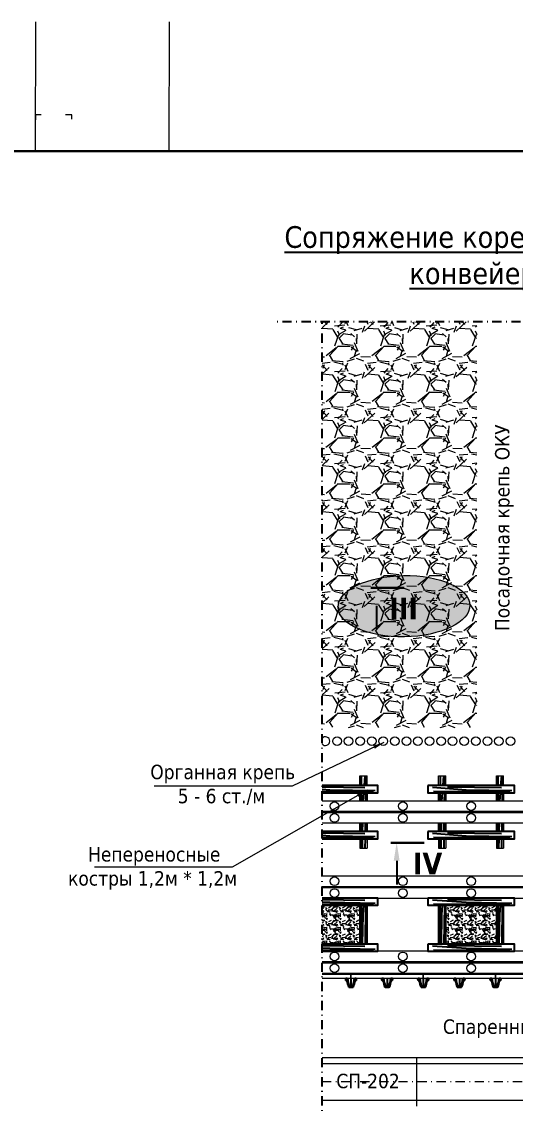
# Model space of a CAD drawing. Header units: millimetres. Extents: x 1757 to 4342, y -1901 to 53.
# Drawn here: x 3989.2 to 4057.5, y -407.1 to -256.9 of the extents above; entities that cross this region are included whole.
import ezdxf
from ezdxf import colors
from ezdxf.entities.mleader import LeaderData, LeaderLine
from ezdxf.math import Vec2, Vec3

# ---------------------------------------------------------------- set-up
doc = ezdxf.new("R2010")
doc.units = ezdxf.units.MM
doc.header["$LTSCALE"] = 0.1
doc.linetypes.add('ACAD_ISO04W100', pattern=[30, 24, -3, 0, -3])
doc.linetypes.add('DASHDOT', pattern=[25.4, 12.7, -6.35, 0, -6.35])
doc.styles.get("Standard").update_dxf_attribs({"font": 'txt.shx'})
doc.styles.add('стиль', font='TAHOMA.TTF')
doc.dimstyles.new('Копия DIN', dxfattribs={"dimtxt": 2, "dimasz": 2.5, "dimexe": 0.5, "dimexo": 0.625, "dimtad": 0, "dimdec": 0, "dimlfac": 100, "dimzin": 4, "dimdsep": 46, "dimtxsty": 'стиль', "dimcen": 2.5, "dimclre": 256, "dimclrt": 256, "dimadec": 0, "dimazin": 2, "dimtfac": 1, "dimtdec": 0, "dimtmove": 0, "dimatfit": 3, "dimfxl": 1.25, "dimtvp": 1, "dimtolj": 1, "dimtzin": 0, "dimlwd": 0, "dimarcsym": 0})

msp = doc.modelspace()

# ---------------------------------------------------------------- hatches: boundary and pattern name
at = {"lineweight": 0}
h = msp.add_hatch(dxfattribs=at)
h.set_pattern_fill('GRAVEL', scale=0.25, style=0)
h.set_pattern_definition([(228.0128, (585.6841, 565.1948), (-50.800043165, -57.150070224), [0.854302, -84.57625]), (184.9697, (585.11258, 564.55982), (76.200123265, 6.349955188), [1.466012, -145.135]), (132.5104, (583.6521, 564.4328), (63.499953796, -69.85006823), [1.033705, -102.33675]), (267.2737, (581.17558, 562.84532), (6.349972427, 126.999959133), [1.335012, -132.166]), (292.8337, (581.11208, 561.51182), (-31.75009014, 76.200043325), [1.309085, -129.5995]), (357.2737, (581.62008, 560.30532), (-126.999959133, 6.349972427), [1.335012, -132.166]), (37.6942, (582.95358, 560.24182), (-82.550052153, -63.499943392), [1.765485, -174.78275]), (72.2553, (584.35058, 561.32132), (44.450088914, 139.700040515), [1.6668, -165.01325]), (121.4296, (584.85858, 562.90882), (-50.800013088, 82.5499029), [1.339533, -132.61375]), (175.2364, (584.1601, 564.0518), (69.84994513, -6.34994041), [1.529283, -74.93475]), (222.3974, (582.63608, 564.17882), (-76.200002293, -69.849909127), [1.977695, -195.792]), (138.8141, (587.4621, 562.7818), (-44.44997169, 38.09994139), [0.675013, -66.8265]), (171.4692, (586.95408, 563.22632), (82.54987399, -12.700032), [1.284205, -127.1365]), (225, (585.684, 563.417), (-1e-15, -6.3499957), [0.898023, -8.082225]), (203.1986, (585.2396, 564.1788), (31.75010706, 12.70005569), [0.483602, -47.8765]), (291.8014, (584.7951, 563.9883), (-6.35000445, 19.05001227), [0.683915, -33.512]), (30.9638, (585.0491, 563.3533), (19.0499799, 12.7000099), [1.1108, -35.91575]), (161.5651, (586.0016, 563.9248), (12.7000058, -6.3499906), [0.803218, -19.27725]), (16.3895, (581.1121, 563.98832), (63.500035035, 19.049960375), [1.12522, -111.397]), (70.3462, (582.1916, 564.3058), (-25.39992922, -69.84990122), [0.943998, -93.4555]), (293.1986, (586.0016, 565.1948), (-12.70005569, 31.75010706), [0.9672, -47.393]), (343.6105, (586.3826, 564.30582), (-63.500035035, 19.049960375), [1.12522, -111.397]), (339.444, (581.1121, 560.0513), (-31.75003941, 12.69998459), [1.085087, -53.16925]), (294.7751, (582.1281, 559.6703), (-31.74992601, 69.849967565), [0.90918, -90.009]), (66.8014, (586.0651, 558.8448), (12.70005569, 31.75010706), [0.9672, -47.393]), (17.354, (586.4461, 559.73382), (-82.550004455, -25.39996169), [1.064458, -105.381]), (69.444, (582.9536, 558.8448), (-12.69998459, -31.75003941), [0.542545, -53.712]), (101.3099, (585.6841, 558.8448), (-6.34996866, 25.39991865), [0.323788, -32.055]), (165.9638, (585.6206, 559.1623), (19.0500134, -6.349989), [1.309085, -24.872625]), (186.009, (584.35058, 559.47982), (63.49990636, 6.34998517), [1.213167, -120.1035]), (303.6901, (585.049, 562.7818), (-6.3500022, 12.69998775), [0.91581, -21.97945]), (353.1572, (585.55708, 562.01982), (107.950044642, -12.70005688), [1.598893, -158.29]), (60.9454, (587.1446, 561.8293), (-25.39994091, -44.44989403), [0.65377, -64.7235]), (90, (587.462, 562.401), (-6.35, 6.35), [0.381, -5.969]), (120.2564, (584.2236, 559.6703), (25.39994617, -44.44997758), [0.882167, -87.33475]), (48.0128, (583.7791, 560.4323), (50.800043165, 57.150070224), [1.708608, -83.722]), (0, (584.922, 561.7023), (6.35, 6.35), [1.651, -4.699]), (325.3048, (586.5731, 561.7023), (-63.499889977, 44.450004226), [1.004025, -99.39825]), (254.0546, (587.3986, 561.1308), (-6.3500162, -25.4000605), [0.924573, -45.30425]), (207.646, (587.14458, 560.24182), (-120.649957623, -63.500039937), [1.505362, -149.03125]), (175.4261, (585.81108, 559.54332), (-82.550019012, 6.349969278), [1.592572, -157.6645]), (175.4261, (585.81108, 559.54332), (-82.550019012, 6.349969278), [1.592572, -157.6645])])
h.paths.add_polyline_path([(4030.802, -354.655), (4030.802, -298.484), (4052.2, -298.484), (4052.2, -354.655)])
at = {"linetype": 'ByBlock', "lineweight": 15, "true_color": 0xffffff}
h = msp.add_hatch(color=7, dxfattribs=at)
edge = h.paths.add_edge_path()
edge.add_ellipse((4042.126, -337.847), major_axis=(9.12, 0.143), ratio=0.4650035, start_angle=0, end_angle=360)
at = {"lineweight": 15}
h = msp.add_hatch(dxfattribs=at)
h.set_pattern_fill('GRAVEL', scale=0.075, style=0)
h.set_pattern_definition([(228.0128, (544.68368, 560.74982), (-15.2400129494, -17.145021067), [0.25629075, -25.372875]), (184.9697, (544.51223, 560.55932), (22.8600369796, 1.9049865565), [0.43980375, -43.5405]), (132.5104, (544.07408, 560.52122), (19.0499861387, -20.9550204693), [0.3101115, -30.701025]), (267.2737, (543.33113, 560.04497), (1.9049917281, 38.09998774), [0.40050375, -39.6498]), (292.8337, (543.31208, 559.64492), (-9.5250270416, 22.8600129975), [0.3927255, -38.87985]), (357.2737, (543.46448, 559.28297), (-38.09998774, 1.9049917281), [0.40050375, -39.6498]), (37.6942, (543.86453, 559.26392), (-24.7650156459, -19.0499830177), [0.5296455, -52.434825]), (72.2553, (544.28363, 559.58777), (13.3350266741, 41.9100121545), [0.50004, -49.503975]), (121.4296, (544.43603, 560.06402), (-15.2400039264, 24.76497087), [0.40185975, -39.784125]), (175.2364, (544.22648, 560.40692), (20.95498354, -1.904982122), [0.45878475, -22.480425]), (222.3974, (543.76928, 560.44502), (-22.8600006879, -20.954972738), [0.5933085, -58.7376]), (138.8141, (545.21708, 560.02592), (-13.334991506, 11.429982418), [0.20250375, -20.04795]), (171.4692, (545.06468, 560.15927), (24.7649621967, -3.8100096), [0.3852615, -38.14095]), (225, (544.6837, 560.2164), (-4e-16, -1.9049987), [0.2694067, -2.4246675]), (203.1986, (544.55033, 560.44502), (9.52503212, 3.810016706), [0.14508075, -14.36295]), (291.8014, (544.417, 560.38787), (-1.905001336, 5.71500368), [0.2051745, -10.0536]), (30.9638, (544.49318, 560.19737), (5.714993966, 3.81000297), [0.33324, -10.774725]), (161.5651, (544.77893, 560.3688), (3.81000174, -1.90499717), [0.2409652, -5.783175]), (16.3895, (543.31208, 560.38787), (19.0500105105, 5.7149881125), [0.337566, -33.4191]), (70.3462, (543.63593, 560.48312), (-7.6199787665, -20.9549703664), [0.28319925, -28.03665]), (293.1986, (544.77893, 560.74982), (-3.810016706, 9.52503212), [0.29016, -14.2179]), (343.6105, (544.89323, 560.48312), (-19.0500105105, 5.7149881125), [0.337566, -33.4191]), (339.444, (543.31208, 559.20677), (-9.525011823, 3.809995377), [0.32552625, -15.950775]), (294.7751, (543.61688, 559.09247), (-9.5249778027, 20.9549902696), [0.272754, -27.0027]), (66.8014, (544.79798, 558.84482), (3.810016706, 9.52503212), [0.29016, -14.2179]), (17.354, (544.91228, 559.11152), (-24.7650013364, -7.6199885067), [0.31933725, -31.6143]), (69.444, (543.86453, 558.84482), (-3.809995377, -9.525011823), [0.1627635, -16.1136]), (101.3099, (544.6837, 558.84482), (-1.904990597, 7.619975596), [0.0971362, -9.6165]), (165.9638, (544.66463, 558.94007), (5.715004016, -1.904996703), [0.3927255, -7.4617875]), (186.009, (544.28363, 559.03532), (19.0499719083, 1.9049955514), [0.36395025, -36.03105]), (303.6901, (544.4932, 560.0259), (-1.90500065, 3.809996324), [0.274743, -6.593835]), (353.1572, (544.64558, 559.79732), (32.3850133925, -3.8100170637), [0.47966775, -47.487]), (60.9454, (545.12183, 559.74017), (-7.619982274, -13.334968208), [0.196131, -19.41705]), (90, (545.217, 559.9116), (-1.905, 1.905), [0.1143, -1.7907]), (120.2564, (544.24553, 559.09247), (7.61998385, -13.3349932744), [0.26465025, -26.200425]), (48.0128, (544.11218, 559.32107), (15.2400129494, 17.145021067), [0.51258225, -25.1166]), (0, (544.455, 559.702), (1.905, 1.905), [0.4953, -1.4097]), (325.3048, (544.95038, 559.70207), (-19.0499669932, 13.335001268), [0.3012075, -29.819475]), (254.0546, (545.19803, 559.53062), (-1.90500486, -7.620018152), [0.27737175, -13.591275]), (207.646, (545.12183, 559.26392), (-36.1949872868, -19.050011981), [0.45160875, -44.709375]), (175.4261, (544.72178, 559.05437), (-24.7650057036, 1.9049907834), [0.47777175, -47.29935]), (175.4261, (544.72178, 559.05437), (-24.7650057036, 1.9049907834), [0.47777175, -47.29935])])
h.paths.add_polyline_path([(4030.802, -379.258), (4030.802, -384.628), (4036.019, -384.628), (4036.019, -379.258)])
h = msp.add_hatch(dxfattribs=at)
h.set_pattern_fill('GRAVEL', scale=0.075, style=0)
h.set_pattern_definition([(228.0128, (582.48368, 560.74982), (-15.2400129494, -17.145021067), [0.2562908, -25.372875]), (184.9697, (582.31223, 560.55932), (22.8600369796, 1.9049865565), [0.43980375, -43.5405]), (132.5104, (581.87408, 560.52122), (19.0499861387, -20.9550204693), [0.3101115, -30.701025]), (267.2737, (581.13113, 560.04497), (1.9049917281, 38.09998774), [0.40050375, -39.6498]), (292.8337, (581.11208, 559.64492), (-9.5250270416, 22.8600129975), [0.3927255, -38.87985]), (357.2737, (581.26448, 559.28297), (-38.09998774, 1.9049917281), [0.40050375, -39.6498]), (37.6942, (581.66453, 559.26392), (-24.7650156459, -19.0499830177), [0.5296455, -52.434825]), (72.2553, (582.08363, 559.58777), (13.3350266741, 41.9100121545), [0.50004, -49.503975]), (121.4296, (582.23603, 560.06402), (-15.2400039264, 24.76497087), [0.40185975, -39.784125]), (175.2364, (582.02648, 560.40692), (20.95498354, -1.904982122), [0.4587847, -22.480425]), (222.3974, (581.56928, 560.44502), (-22.8600006879, -20.954972738), [0.5933085, -58.7376]), (138.8141, (583.01708, 560.02592), (-13.334991506, 11.429982418), [0.2025038, -20.04795]), (171.4692, (582.86468, 560.15927), (24.7649621967, -3.8100096), [0.3852615, -38.14095]), (225, (582.4837, 560.2164), (-4e-16, -1.9049987), [0.2694067, -2.4246675]), (203.1986, (582.35033, 560.44502), (9.52503212, 3.810016706), [0.1450808, -14.36295]), (291.8014, (582.217, 560.38787), (-1.905001336, 5.71500368), [0.2051745, -10.0536]), (30.9638, (582.29318, 560.19737), (5.714993966, 3.81000297), [0.33324, -10.774725]), (161.5651, (582.57893, 560.3688), (3.81000174, -1.90499717), [0.2409652, -5.783175]), (16.3895, (581.11208, 560.38787), (19.0500105105, 5.7149881125), [0.337566, -33.4191]), (70.3462, (581.43593, 560.48312), (-7.6199787665, -20.9549703664), [0.2831993, -28.03665]), (293.1986, (582.57893, 560.74982), (-3.810016706, 9.52503212), [0.29016, -14.2179]), (343.6105, (582.69323, 560.48312), (-19.0500105105, 5.7149881125), [0.337566, -33.4191]), (339.444, (581.11208, 559.20677), (-9.525011823, 3.809995377), [0.3255263, -15.950775]), (294.7751, (581.41688, 559.09247), (-9.5249778027, 20.9549902696), [0.272754, -27.0027]), (66.8014, (582.59798, 558.84482), (3.810016706, 9.52503212), [0.29016, -14.2179]), (17.354, (582.71228, 559.11152), (-24.7650013364, -7.6199885067), [0.31933725, -31.6143]), (69.444, (581.66453, 558.84482), (-3.809995377, -9.525011823), [0.1627635, -16.1136]), (101.3099, (582.4837, 558.84482), (-1.904990597, 7.619975596), [0.0971362, -9.6165]), (165.9638, (582.46463, 558.94007), (5.715004016, -1.904996703), [0.3927255, -7.4617875]), (186.009, (582.08363, 559.03532), (19.0499719083, 1.9049955514), [0.36395025, -36.03105]), (303.6901, (582.2932, 560.0259), (-1.90500065, 3.809996324), [0.274743, -6.593835]), (353.1572, (582.44558, 559.79732), (32.3850133925, -3.8100170637), [0.47966775, -47.487]), (60.9454, (582.92183, 559.74017), (-7.619982274, -13.334968208), [0.196131, -19.41705]), (90, (583.017, 559.9116), (-1.905, 1.905), [0.1143, -1.7907]), (120.2564, (582.04553, 559.09247), (7.61998385, -13.3349932744), [0.2646502, -26.200425]), (48.0128, (581.91218, 559.32107), (15.2400129494, 17.145021067), [0.5125823, -25.1166]), (0, (582.255, 559.702), (1.905, 1.905), [0.4953, -1.4097]), (325.3048, (582.75038, 559.70207), (-19.0499669932, 13.335001268), [0.3012075, -29.819475]), (254.0546, (582.99803, 559.53062), (-1.90500486, -7.620018152), [0.2773717, -13.591275]), (207.646, (582.92183, 559.26392), (-36.1949872868, -19.050011981), [0.45160875, -44.709375]), (175.4261, (582.52178, 559.05437), (-24.7650057036, 1.9049907834), [0.47777175, -47.29935]), (175.4261, (582.52178, 559.05437), (-24.7650057036, 1.9049907834), [0.47777175, -47.29935])])
h.paths.add_polyline_path([(4047.919, -384.628), (4054.919, -384.628), (4054.919, -379.258), (4047.919, -379.258)])

# ---------------------------------------------------------------- linework, layer by layer
at = {"color": 7, "linetype": 'ByBlock', "lineweight": 15}
for p, q in [((3991.143, -274.836), (3991.187, -256.919)), ((4009.635, -274.836), (4009.678, -256.919))]:
    msp.add_line(p, q, dxfattribs=at)
at = {"color": 2, "linetype": 'ByBlock', "lineweight": 0}
for p, q in [((3991.143, -269.836), (3991.143, -270.499)), ((3991.916, -269.836), (3991.143, -269.836)), ((3996.16, -269.836), (3995.31, -269.836)), ((3996.16, -270.396), (3996.16, -269.836))]:
    msp.add_line(p, q, dxfattribs=at)
at = {"color": 7, "linetype": 'ByBlock', "lineweight": 30}
for p, q in [((4009.635, -274.836), (3719.16, -274.836)), ((4281.618, -274.836), (3991.143, -274.836))]:
    msp.add_line(p, q, dxfattribs=at)
at = {"color": 7, "linetype": 'DASHDOT'}
for p, q in [((4126.906, -298.484), (4024.491, -298.484)), ((4030.802, -441.29), (4030.802, -298.484))]:
    msp.add_line(p, q, dxfattribs=at)
at = {"color": 0, "linetype": 'Continuous', "lineweight": 30}
for p, q in [((4042.138, -335.289), (4037.526, -335.289)), ((4044.915, -370.59), (4040.303, -370.59))]:
    msp.add_line(p, q, dxfattribs=at)
at = {"color": 7, "lineweight": 15}
for p, q in [((4036.019, -361.347), (4037.019, -361.347)), ((4036.019, -362.662), (4036.019, -361.347)), ((4037.019, -362.662), (4037.019, -361.347)), ((4046.919, -361.347), (4047.919, -361.347)), ((4046.919, -362.662), (4046.919, -361.347)), ((4047.919, -362.662), (4047.919, -361.347)), ((4054.919, -361.347), (4055.919, -361.347)), ((4054.919, -362.662), (4054.919, -361.347)), ((4055.919, -362.662), (4055.919, -361.347)), ((4077.732, -364.836), (4030.802, -364.836)), ((4030.802, -366.236), (4077.732, -366.236)), ((4068.714, -366.461), (4030.802, -366.461)), ((4030.802, -367.861), (4068.714, -367.861)), ((4036.019, -370.032), (4036.019, -371.347)), ((4037.019, -370.032), (4037.019, -371.347)), ((4046.919, -370.032), (4046.919, -371.347)), ((4047.919, -370.032), (4047.919, -371.347)), ((4054.919, -370.032), (4054.919, -371.347)), ((4055.919, -370.032), (4055.919, -371.347)), ((4036.019, -371.347), (4037.019, -371.347)), ((4046.919, -371.347), (4047.919, -371.347)), ((4054.919, -371.347), (4055.919, -371.347)), ((4047.732, -375.232), (4030.802, -375.232)), ((4077.732, -375.232), (4047.732, -375.232)), ((4030.802, -376.632), (4047.732, -376.632)), ((4038.714, -376.858), (4030.802, -376.858)), ((4068.714, -376.858), (4038.714, -376.858)), ((4047.732, -376.632), (4077.732, -376.632)), ((4030.802, -378.258), (4038.714, -378.258)), ((4038.714, -378.258), (4068.714, -378.258)), ((4047.732, -385.628), (4030.802, -385.628)), ((4077.732, -385.628), (4047.732, -385.628)), ((4030.802, -387.028), (4047.732, -387.028)), ((4038.714, -387.253), (4030.802, -387.253)), ((4068.714, -387.253), (4038.714, -387.253)), ((4047.732, -387.028), (4077.732, -387.028)), ((4030.802, -388.653), (4038.714, -388.653)), ((4038.714, -388.653), (4068.714, -388.653))]:
    msp.add_line(p, q, dxfattribs=at)
at = {"color": 7, "lineweight": 30}
for p, q in [((4034.061, -389.448), (4034.088, -389.629)), ((4034.121, -389.381), (4034.249, -389.381)), ((4034.137, -389.671), (4034.233, -389.671)), ((4035.348, -389.381), (4035.476, -389.381)), ((4035.364, -389.671), (4035.459, -389.671)), ((4035.536, -389.448), (4035.509, -389.629)), ((4039.061, -389.448), (4039.088, -389.629)), ((4039.121, -389.381), (4039.249, -389.381)), ((4039.137, -389.671), (4039.233, -389.671)), ((4040.348, -389.381), (4040.476, -389.381)), ((4040.364, -389.671), (4040.459, -389.671)), ((4040.536, -389.448), (4040.509, -389.629)), ((4044.061, -389.448), (4044.088, -389.629)), ((4044.121, -389.381), (4044.249, -389.381)), ((4044.137, -389.671), (4044.233, -389.671)), ((4045.348, -389.381), (4045.476, -389.381)), ((4045.364, -389.671), (4045.459, -389.671)), ((4045.536, -389.448), (4045.509, -389.629)), ((4049.061, -389.448), (4049.088, -389.629)), ((4049.121, -389.381), (4049.249, -389.381)), ((4049.137, -389.671), (4049.233, -389.671)), ((4050.348, -389.381), (4050.476, -389.381)), ((4050.364, -389.671), (4050.459, -389.671)), ((4050.536, -389.448), (4050.509, -389.629)), ((4054.061, -389.448), (4054.088, -389.629)), ((4054.121, -389.381), (4054.249, -389.381)), ((4054.137, -389.671), (4054.233, -389.671)), ((4055.348, -389.381), (4055.476, -389.381)), ((4055.364, -389.671), (4055.459, -389.671)), ((4055.536, -389.448), (4055.509, -389.629)), ((4034.547, -390.611), (4035.05, -390.611)), ((4034.62, -390.481), (4034.977, -390.481)), ((4039.547, -390.611), (4040.05, -390.611)), ((4039.62, -390.481), (4039.977, -390.481)), ((4044.547, -390.611), (4045.05, -390.611)), ((4044.62, -390.481), (4044.977, -390.481)), ((4049.547, -390.611), (4050.05, -390.611)), ((4049.62, -390.481), (4049.977, -390.481)), ((4054.547, -390.611), (4055.05, -390.611)), ((4054.62, -390.481), (4054.977, -390.481))]:
    msp.add_line(p, q, dxfattribs=at)
at = {"color": 7, "linetype": 'ACAD_ISO04W100'}
for p, q in [((4034.798, -389.349), (4034.798, -390.644)), ((4039.798, -389.349), (4039.798, -390.644)), ((4044.798, -389.349), (4044.798, -390.644)), ((4049.798, -389.349), (4049.798, -390.644)), ((4054.798, -389.349), (4054.798, -390.644))]:
    msp.add_line(p, q, dxfattribs=at)
at = {"linetype": 'Continuous', "lineweight": 13}
for p, q in [((4030.802, -400.348, 1.066), (4084.105, -400.348, 1.066)), ((4030.802, -401.175, 1.066), (4084.105, -401.175, 1.066)), ((4030.802, -406.222, 1.066), (4084.105, -406.222, 1.066))]:
    msp.add_line(p, q, dxfattribs=at)
at = {"color": 7, "linetype": 'Continuous', "lineweight": 13}
msp.add_line((4043.865, -400.376), (4043.865, -407.072), dxfattribs=at)
at = {"linetype": 'DASHDOT', "lineweight": 13}
msp.add_line((4030.802, -403.639, 1.066), (4168.734, -403.639, 1.066), dxfattribs=at)
at = {"color": 7}
for points in [[(4036.223, -361.347), (4036.218, -362.662)], [(4036.703, -361.347), (4036.605, -362.662)], [(4036.845, -361.347), (4036.829, -362.662)], [(4047.123, -361.347), (4047.118, -362.662)], [(4047.603, -361.347), (4047.505, -362.662)], [(4047.745, -361.347), (4047.729, -362.662)], [(4055.123, -361.347), (4055.118, -362.662)], [(4055.603, -361.347), (4055.505, -362.662)], [(4055.745, -361.347), (4055.729, -362.662)], [(4030.802, -363.662), (4038.519, -363.662), (4038.519, -362.662), (4030.802, -362.662)], [(4030.802, -362.867), (4036.731, -362.938)], [(4030.802, -363.17), (4031.851, -363.248), (4038.151, -363.351)], [(4045.419, -362.662), (4045.419, -363.662), (4057.419, -363.662), (4057.419, -362.662), (4045.419, -362.662)], [(4046.091, -362.9), (4050.751, -363.248), (4057.051, -363.351)], [(4048.157, -362.848), (4055.631, -362.938)], [(4030.802, -363.467), (4037.906, -363.493)], [(4036.019, -363.662), (4036.019, -364.836)], [(4036.214, -363.662), (4036.21, -364.836)], [(4036.53, -363.662), (4036.442, -364.836)], [(4036.817, -363.662), (4036.803, -364.836)], [(4037.019, -364.836), (4037.019, -363.662)], [(4046.207, -363.454), (4056.806, -363.493)], [(4046.919, -363.662), (4046.919, -364.836)], [(4047.114, -363.662), (4047.11, -364.836)], [(4047.43, -363.662), (4047.342, -364.836)], [(4047.717, -363.662), (4047.703, -364.836)], [(4047.919, -364.836), (4047.919, -363.662)], [(4054.919, -363.662), (4054.919, -364.836)], [(4055.114, -363.662), (4055.11, -364.836)], [(4055.43, -363.662), (4055.342, -364.836)], [(4055.717, -363.662), (4055.703, -364.836)], [(4055.919, -364.836), (4055.919, -363.662)], [(4036.019, -366.236), (4036.019, -366.461)], [(4036.205, -366.236), (4036.204, -366.461)], [(4036.412, -366.236), (4036.408, -366.461)], [(4036.786, -366.236), (4036.783, -366.461)], [(4037.019, -366.461), (4037.019, -366.236)], [(4046.919, -366.236), (4046.919, -366.461)], [(4047.105, -366.236), (4047.104, -366.461)], [(4047.312, -366.236), (4047.308, -366.461)], [(4047.686, -366.236), (4047.683, -366.461)], [(4047.919, -366.461), (4047.919, -366.236)], [(4054.919, -366.236), (4054.919, -366.461)], [(4055.105, -366.236), (4055.104, -366.461)], [(4055.312, -366.236), (4055.308, -366.461)], [(4055.686, -366.236), (4055.683, -366.461)], [(4055.919, -366.461), (4055.919, -366.236)], [(4036.019, -367.861), (4036.019, -369.032)], [(4036.199, -367.861), (4036.194, -369.032)], [(4036.385, -367.861), (4036.366, -369.032)], [(4036.766, -367.861), (4036.752, -369.032)], [(4037.019, -369.032), (4037.019, -367.861)], [(4046.919, -367.861), (4046.919, -369.032)], [(4047.099, -367.861), (4047.094, -369.032)], [(4047.285, -367.861), (4047.266, -369.032)], [(4047.666, -367.861), (4047.652, -369.032)], [(4047.919, -369.032), (4047.919, -367.861)], [(4054.919, -367.861), (4054.919, -369.032)], [(4055.099, -367.861), (4055.094, -369.032)], [(4055.285, -367.861), (4055.266, -369.032)], [(4055.666, -367.861), (4055.652, -369.032)], [(4055.919, -369.032), (4055.919, -367.861)], [(4030.802, -370.032), (4038.519, -370.032), (4038.519, -369.032), (4030.802, -369.032)], [(4030.802, -369.237), (4036.731, -369.308)], [(4045.419, -369.032), (4045.419, -370.032), (4057.419, -370.032), (4057.419, -369.032), (4045.419, -369.032)], [(4046.091, -369.27), (4050.751, -369.618), (4057.051, -369.721)], [(4048.157, -369.218), (4055.631, -369.308)], [(4030.802, -369.54), (4031.851, -369.618), (4038.151, -369.721)], [(4030.802, -369.837), (4037.906, -369.863)], [(4036.191, -370.032), (4036.186, -371.347)], [(4036.349, -370.032), (4036.328, -371.347)], [(4036.74, -370.032), (4036.724, -371.347)], [(4046.207, -369.824), (4056.806, -369.863)], [(4047.091, -370.032), (4047.086, -371.347)], [(4047.249, -370.032), (4047.228, -371.347)], [(4047.64, -370.032), (4047.624, -371.347)], [(4055.091, -370.032), (4055.086, -371.347)], [(4055.249, -370.032), (4055.228, -371.347)], [(4055.64, -370.032), (4055.624, -371.347)], [(4030.802, -379.258), (4038.519, -379.258), (4038.519, -378.258), (4030.802, -378.258)], [(4045.419, -378.258), (4045.419, -379.258), (4057.419, -379.258), (4057.419, -378.258), (4045.419, -378.258)], [(4030.802, -378.463), (4036.731, -378.534)], [(4030.802, -378.766), (4031.851, -378.844), (4038.151, -378.947)], [(4030.802, -379.063), (4037.906, -379.089)], [(4036.019, -379.258), (4036.019, -384.628)], [(4036.214, -379.258), (4036.194, -384.628)], [(4036.53, -379.258), (4036.432, -380.56), (4036.366, -384.628)], [(4036.817, -379.258), (4036.752, -384.628)], [(4037.019, -384.628), (4037.019, -379.258)], [(4046.091, -378.496), (4050.751, -378.844), (4057.051, -378.947)], [(4046.207, -379.05), (4056.806, -379.089)], [(4046.919, -379.258), (4046.919, -384.628)], [(4047.114, -379.258), (4047.094, -384.628)], [(4047.43, -379.258), (4047.332, -380.56), (4047.266, -384.628)], [(4047.717, -379.258), (4047.652, -384.628)], [(4047.919, -384.628), (4047.919, -379.258)], [(4048.157, -378.444), (4055.631, -378.534)], [(4054.919, -379.258), (4054.919, -384.628)], [(4055.114, -379.258), (4055.094, -384.628)], [(4055.43, -379.258), (4055.332, -380.56), (4055.266, -384.628)], [(4055.717, -379.258), (4055.652, -384.628)], [(4055.919, -384.628), (4055.919, -379.258)], [(4030.802, -385.628), (4038.519, -385.628), (4038.519, -384.628), (4030.802, -384.628)], [(4030.802, -384.833), (4036.731, -384.904)], [(4030.802, -385.136), (4031.851, -385.214), (4038.151, -385.317)], [(4030.802, -385.433), (4037.906, -385.459)], [(4045.419, -384.628), (4045.419, -385.628), (4057.419, -385.628), (4057.419, -384.628), (4045.419, -384.628)], [(4046.091, -384.866), (4050.751, -385.214), (4057.051, -385.317)], [(4046.207, -385.42), (4056.806, -385.459)], [(4048.157, -384.814), (4055.631, -384.904)]]:
    msp.add_lwpolyline(points, dxfattribs=at)
at = {"color": 7, "lineweight": 15}
for points in [[(4030.802, -389.352), (4034.798, -389.352), (4034.798, -388.852), (4030.802, -388.852)], [(4034.798, -388.852), (4034.798, -389.352), (4044.798, -389.352), (4044.798, -388.852), (4034.798, -388.852)], [(4044.798, -388.852), (4044.798, -389.352), (4054.798, -389.352), (4054.798, -388.852), (4044.798, -388.852)], [(4054.798, -388.852), (4054.798, -389.352), (4064.798, -389.352), (4064.798, -388.852), (4054.798, -388.852)]]:
    msp.add_lwpolyline(points, dxfattribs=at)
for centre in [(4032.866, -356.531), (4034.466, -356.531), (4036.066, -356.531), (4037.666, -356.531), (4039.266, -356.531), (4040.866, -356.531), (4042.466, -356.531), (4044.066, -356.531), (4045.666, -356.531), (4047.266, -356.531), (4048.866, -356.531), (4050.466, -356.531), (4052.066, -356.531), (4053.666, -356.531), (4055.266, -356.531), (4056.866, -356.531), (4032.516, -365.536), (4041.966, -365.536), (4041.966, -365.536), (4051.416, -365.536), (4032.516, -367.161), (4041.966, -367.161), (4041.966, -367.161), (4051.416, -367.161), (4032.516, -375.932), (4041.966, -375.932), (4051.416, -375.932), (4032.516, -377.558), (4041.966, -377.558), (4051.416, -377.558), (4032.516, -386.328), (4041.966, -386.328), (4051.416, -386.328), (4032.516, -387.953), (4041.966, -387.953), (4051.416, -387.953)]:
    msp.add_circle(centre, 0.6, dxfattribs=at)
msp.add_arc((4031.266, -356.531), 0.6, 219.27653, 140.72347, dxfattribs=at)
at = {"color": 7, "lineweight": 30}
for centre, radius, start, end in [((4034.121, -389.441), 0.06, 89.40595, 190.01711), ((4034.137, -389.621), 0.05, 187.35882, 270.43725), ((4034.233, -389.721), 0.05, 11.75312, 90), ((4034.249, -389.441), 0.06, 8.18923, 90), ((4053.392, -385.537), 19.561, 192.31635, 194.89843), ((4041.624, -388.331), 7.398, 188.56037, 196.32129), ((4034.62, -390.381), 0.1, 196.53522, 273.6486), ((4034.977, -390.381), 0.1, 266.3514, 343.46478), ((4027.973, -388.331), 7.398, 343.67871, 351.43963), ((4016.204, -385.537), 19.561, 345.10157, 347.68365), ((4035.348, -389.441), 0.06, 90, 171.81077), ((4035.364, -389.721), 0.05, 90, 168.24688), ((4035.459, -389.621), 0.05, 269.56275, 352.64118), ((4035.476, -389.441), 0.06, 349.98289, 90.59405), ((4039.121, -389.441), 0.06, 89.40595, 190.01711), ((4039.137, -389.621), 0.05, 187.35882, 270.43725), ((4039.233, -389.721), 0.05, 11.75312, 90), ((4039.249, -389.441), 0.06, 8.18923, 90), ((4058.392, -385.537), 19.561, 192.31635, 194.89843), ((4046.624, -388.331), 7.398, 188.56037, 196.32129), ((4039.62, -390.381), 0.1, 196.53522, 273.6486), ((4039.977, -390.381), 0.1, 266.3514, 343.46478), ((4032.973, -388.331), 7.398, 343.67871, 351.43963), ((4021.204, -385.537), 19.561, 345.10157, 347.68365), ((4040.348, -389.441), 0.06, 90, 171.81077), ((4040.364, -389.721), 0.05, 90, 168.24688), ((4040.459, -389.621), 0.05, 269.56275, 352.64118), ((4040.476, -389.441), 0.06, 349.98289, 90.59405), ((4044.121, -389.441), 0.06, 89.40595, 190.01711), ((4044.137, -389.621), 0.05, 187.35882, 270.43725), ((4044.233, -389.721), 0.05, 11.75312, 90), ((4044.249, -389.441), 0.06, 8.18923, 90), ((4063.392, -385.537), 19.561, 192.31635, 194.89843), ((4051.624, -388.331), 7.398, 188.56037, 196.32129), ((4044.62, -390.381), 0.1, 196.53522, 273.6486), ((4044.977, -390.381), 0.1, 266.3514, 343.46478), ((4037.973, -388.331), 7.398, 343.67871, 351.43963), ((4026.204, -385.537), 19.561, 345.10157, 347.68365), ((4045.348, -389.441), 0.06, 90, 171.81077), ((4045.364, -389.721), 0.05, 90, 168.24688), ((4045.459, -389.621), 0.05, 269.56275, 352.64118), ((4045.476, -389.441), 0.06, 349.98289, 90.59405), ((4049.121, -389.441), 0.06, 89.40595, 190.01711), ((4049.137, -389.621), 0.05, 187.35882, 270.43725), ((4049.233, -389.721), 0.05, 11.75312, 90), ((4049.249, -389.441), 0.06, 8.18923, 90), ((4068.392, -385.537), 19.561, 192.31635, 194.89843), ((4056.624, -388.331), 7.398, 188.56037, 196.32129), ((4049.62, -390.381), 0.1, 196.53522, 273.6486), ((4049.977, -390.381), 0.1, 266.3514, 343.46478), ((4042.973, -388.331), 7.398, 343.67871, 351.43963), ((4031.204, -385.537), 19.561, 345.10157, 347.68365), ((4050.348, -389.441), 0.06, 90, 171.81077), ((4050.364, -389.721), 0.05, 90, 168.24688), ((4050.459, -389.621), 0.05, 269.56275, 352.64118), ((4050.476, -389.441), 0.06, 349.98289, 90.59405), ((4054.121, -389.441), 0.06, 89.40595, 190.01711), ((4054.137, -389.621), 0.05, 187.35882, 270.43725), ((4054.233, -389.721), 0.05, 11.75312, 90), ((4054.249, -389.441), 0.06, 8.18923, 90), ((4073.392, -385.537), 19.561, 192.31635, 194.89843), ((4061.624, -388.331), 7.398, 188.56037, 196.32129), ((4054.62, -390.381), 0.1, 196.53522, 273.6486), ((4054.977, -390.381), 0.1, 266.3514, 343.46478), ((4047.973, -388.331), 7.398, 343.67871, 351.43963), ((4036.204, -385.537), 19.561, 345.10157, 347.68365), ((4055.348, -389.441), 0.06, 90, 171.81077), ((4055.364, -389.721), 0.05, 90, 168.24688), ((4055.459, -389.621), 0.05, 269.56275, 352.64118), ((4055.476, -389.441), 0.06, 349.98289, 90.59405), ((4034.547, -390.551), 0.06, 194.76068, 271.39358), ((4035.05, -390.551), 0.06, 268.60642, 345.23932), ((4039.547, -390.551), 0.06, 194.76068, 271.39358), ((4040.05, -390.551), 0.06, 268.60642, 345.23932), ((4044.547, -390.551), 0.06, 194.76068, 271.39358), ((4045.05, -390.551), 0.06, 268.60642, 345.23932), ((4049.547, -390.551), 0.06, 194.76068, 271.39358), ((4050.05, -390.551), 0.06, 268.60642, 345.23932), ((4054.547, -390.551), 0.06, 194.76068, 271.39358), ((4055.05, -390.551), 0.06, 268.60642, 345.23932)]:
    msp.add_arc(centre, radius, start, end, dxfattribs=at)
at = {"color": 7, "linetype": 'ByBlock', "lineweight": 15, "true_color": 0xffffff}
msp.add_ellipse((4042.126, -337.847), major_axis=(9.12, 0.143), ratio=0.4650035, dxfattribs=at)

# ---------------------------------------------------------------- texts
at = {"color": 7, "attachment_point": 1, "style": 'стиль'}
for s, insert, char_height, width in [('\\A1;\\pi8.3257;{\\LСопряжение коренной лавы пл. \\fTimes New Roman|b1|i1|c0|p18;l\\H0.7x;\\S^ 1;\\fTahoma|b0|i0|c204|p34;\\H1.4286x; с северным групповым \\P\\pi25.638;конвейерным штреком пл. \\fTimes New Roman|b1|i1|c0|p18;l\\H0.7x;\\S^ 1;\\H1.4286x; \\fTahoma|b0|i0|c204|p34;\\H0.99998x;гор. 622 м}', (4017.254, -285.228), 3, 125.89643), ('\\pi36.861;{\\fTahoma|b1|i0|c204|p34;III}', (4003.24, -336.666), 3, 79.3281), ('\\pi29.652;Органная крепь\\P\\pi33.45;5 - 6 ст./м', (3977.374, -359.793), 2, 79.3281), ('\\pi30.559;Непереносные \\P\\pi27.792;костры 1,2м * 1,2м', (3967.857, -371.193), 2, 79.3281), ('\\pi37.353;{\\fTahoma|b1|i0|c204|p34;IV}', (4006.017, -371.967), 3, 79.3281), ('\\pi20.299;Спаренные балки СВП L=3,5 м', (4027.212, -395.054), 2, 79.3281), ('\\pi35.262;СП-202', (3997.501, -402.58), 2, 79.3281)]:
    msp.add_mtext(s, dxfattribs=dict(at, insert=insert, char_height=char_height, width=width))
at = {"color": 7, "insert": (4054.729, -366.447), "char_height": 2, "width": 79.3281, "attachment_point": 1, "rotation": 90, "style": 'стиль'}
msp.add_mtext('\\pi25.156;Посадочная крепь ОКУ', dxfattribs=at)

# ---------------------------------------------------------------- leaders
at = {"color": 7, "lineweight": 0}
for points in [[(4039.346, -356.713), (4026.647, -362.772), (4007.571, -362.772)], [(4037.054, -363.308), (4018.372, -373.967), (3999.296, -373.967)]]:
    msp.add_leader(points, dimstyle='Копия DIN', override={"dimtxt": 1.2, "dimasz": 1.5, "dimgap": 0.625, "dimtad": 0}, dxfattribs=at)
at = {"color": 7, "lineweight": 30}
ml = msp.add_multileader_mtext('Standard', dxfattribs=at)
ml.set_content('', color=7)
ml.set_leader_properties()
ml.build(insert=Vec2(0, 0))
ml.multileader.update_dxf_attribs({"dogleg_length": 0, "arrow_head_size": 2.5})
ctx = ml.context
ctx.base_point, ctx.arrow_head_size, ctx.landing_gap_size, ctx.plane_origin = Vec3(4038.343, -341.078), 2.5, 0, Vec3(4038.342, -335.289)
notes = []
notes.append((ctx, [(1, (1, 1, 0), (4038.343, -341.078), (1, 0), 0, [(0, [(4038.342, -335.289)], 0, [])])]))
ctx.mtext.insert, ctx.mtext.flow_direction = Vec3(4038.343, -339.078), 5
ml = msp.add_multileader_mtext('Standard', dxfattribs=at)
ml.set_content('', color=7)
ml.set_leader_properties()
ml.build(insert=Vec2(0, 0))
ml.multileader.update_dxf_attribs({"dogleg_length": 0, "arrow_head_size": 2.5})
ctx = ml.context
ctx.base_point, ctx.arrow_head_size, ctx.landing_gap_size, ctx.plane_origin = Vec3(4041.12, -376.379), 2.5, 0, Vec3(4041.119, -370.59)
notes.append((ctx, [(1, (1, 1, 0), (4041.12, -376.379), (1, 0), 0, [(0, [(4041.119, -370.59)], 0, [])])]))
ctx.mtext.insert, ctx.mtext.flow_direction = Vec3(4041.12, -374.379), 5
for ctx, leaders in notes:
    for number, flags, end, landing, length, lines in leaders:
        leader = LeaderData()
        leader.index, (leader.has_last_leader_line, leader.has_dogleg_vector, leader.attachment_direction) = number, flags
        leader.last_leader_point, leader.dogleg_vector, leader.dogleg_length = Vec3(end), Vec3(landing), length
        for number, points, colour, breaks in lines:
            line = LeaderLine()
            line.index, line.vertices, line.color, line.breaks = number, Vec3.list(points), colors.encode_raw_color(colour), breaks
            leader.lines.append(line)
        ctx.leaders.append(leader)

doc.saveas('drawing.dxf')
